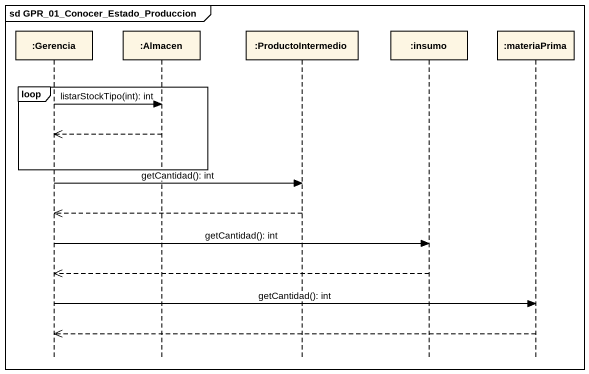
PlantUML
@startuml
mainframe sd GPR_01_Conocer_Estado_Produccion
hide footbox
participant ":Gerencia" as Gerencia
participant ":Almacen" as Almacen
participant ":ProductoIntermedio" as ProductoIntermedio
participant ":insumo" as insumo
participant ":materiaPrima" as materiaPrima

loop
  Gerencia -> Almacen : listarStockTipo(int): int
  Almacen -->> Gerencia
end
Gerencia -> ProductoIntermedio : getCantidad(): int
ProductoIntermedio -->> Gerencia
Gerencia -> insumo : getCantidad(): int
insumo -->> Gerencia
Gerencia -> materiaPrima : getCantidad(): int
materiaPrima -->> Gerencia
@enduml
